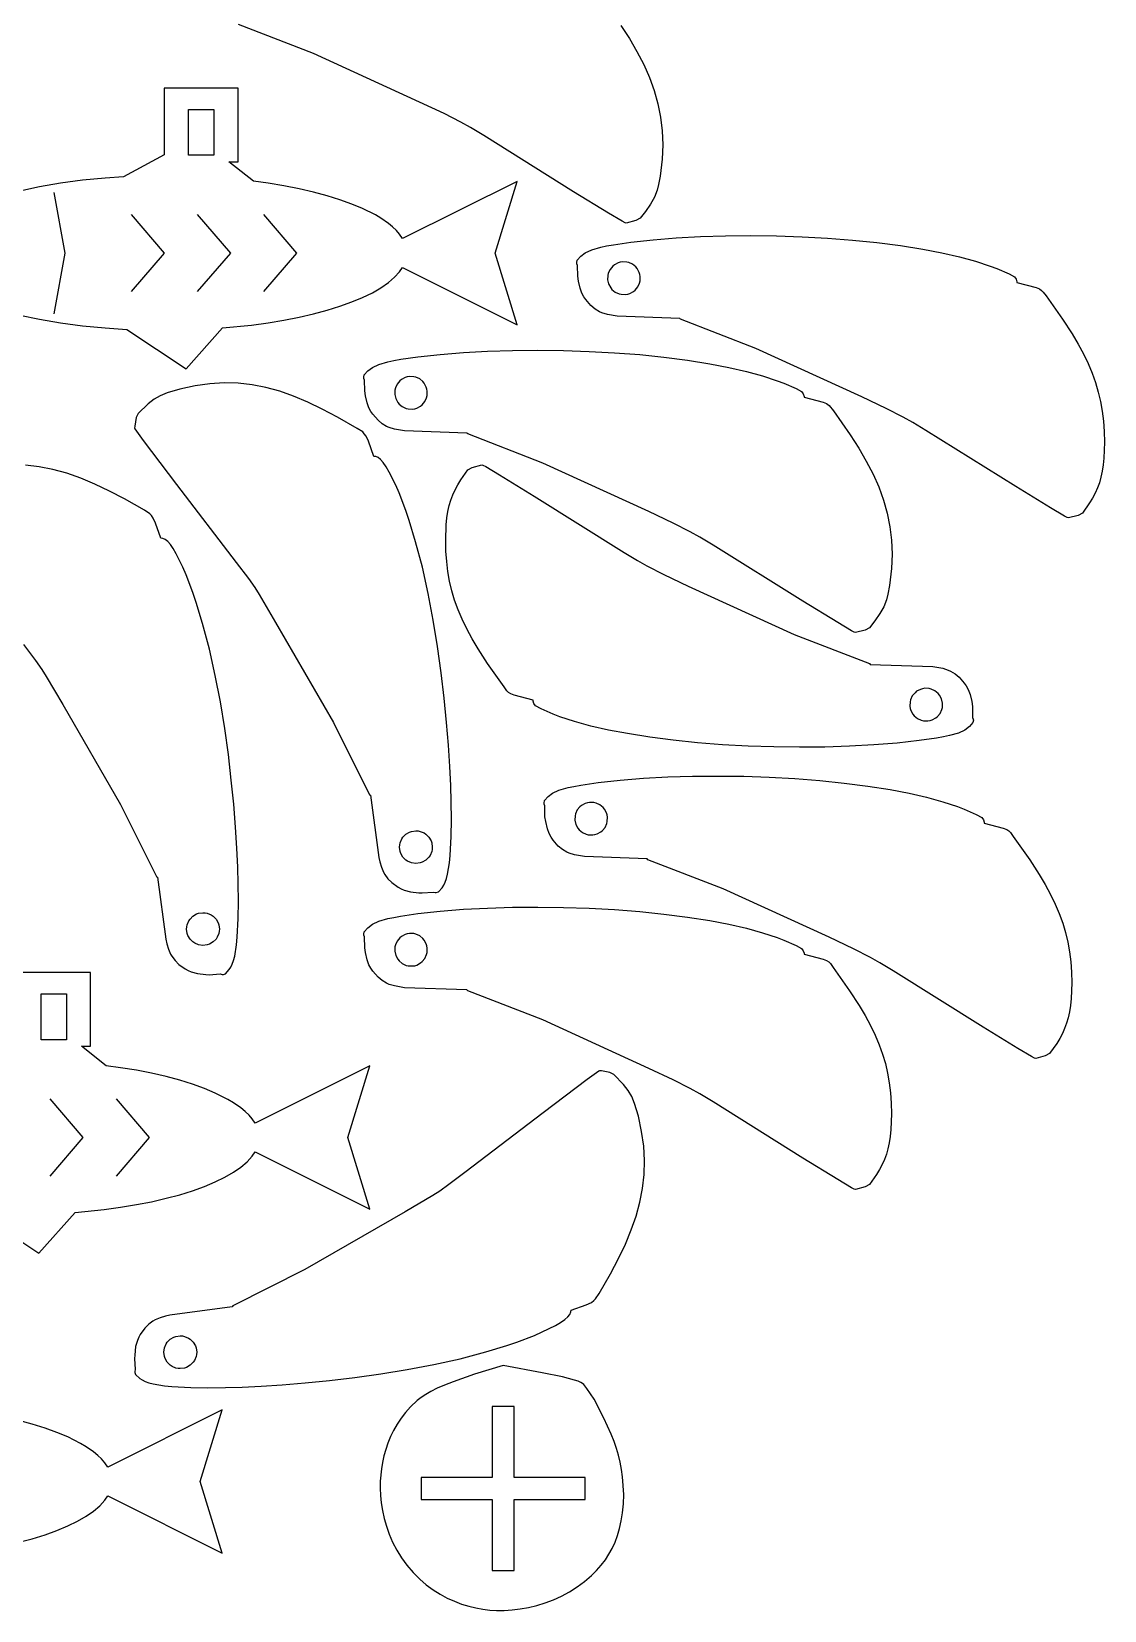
# Model space of a CAD drawing. Header units: millimetres. Extents: x 5 to 593, y 5 to 395.
# Drawn here: x 462.4 to 593.4, y 5.1 to 197.9 of the extents above; entities that cross this region are included whole.
import ezdxf

# ---------------------------------------------------------------- set-up
doc = ezdxf.new("R2010")
doc.units = ezdxf.units.MM
doc.layers.add('CUT', color=1, linetype='Continuous')
doc.layers.add('ENGRAVE', color=5, linetype='Continuous')

msp = doc.modelspace()

# ---------------------------------------------------------------- linework, layer by layer
at = {"layer": 'CUT'}
for points in [[(534.4, 198.66), (535.43, 197.05), (536.35, 195.46), (537.17, 193.87), (537.87, 192.29), (538.45, 190.69), (538.91, 189.08), (539.24, 187.44), (539.44, 185.78), (539.51, 184.07), (539.44, 182.32), (539.18, 180.25), (538.98, 179.22), (538.8, 178.52), (538.48, 177.67), (538.02, 176.84), (537.39, 175.93), (536.73, 175.11), (536.21, 174.82), (535.04, 174.51), (534.89, 174.55), (534.54, 174.73), (532.86, 175.73), (528.62, 178.34), (517.64, 185.2), (516.02, 186.18), (514.86, 186.83), (512.79, 187.89), (509.81, 189.3), (496.87, 195.22), (487.68, 198.77)], [(460.98, 163.29), (463.4, 162.77), (465.96, 162.34), (468.65, 161.98), (471.43, 161.71), (474.08, 161.54), (481.32, 156.72), (485.76, 161.71), (489.29, 162.06), (491.3, 162.34), (493.23, 162.66), (495.09, 163.02), (496.86, 163.43), (498.52, 163.87), (500.09, 164.36), (501.53, 164.88), (502.85, 165.43), (504.04, 166.01), (505.09, 166.62), (506, 167.25), (506.76, 167.9), (507.37, 168.57), (507.73, 169.1), (521.72, 162.11), (519.03, 170.86), (521.72, 179.61), (507.73, 172.62), (507.37, 173.15), (506.98, 173.6), (506.52, 174.04), (506, 174.47), (505.09, 175.1), (504.41, 175.51), (502.85, 176.29), (501.53, 176.84), (500.09, 177.36), (498.52, 177.84), (496.86, 178.29), (495.09, 178.7), (493.23, 179.06), (491.3, 179.38), (489.53, 179.62), (486.51, 181.99), (487.64, 182), (487.64, 190.96), (487.64, 191), (487.6, 191), (478.64, 191), (478.64, 182.84), (473.65, 180.15), (471.43, 180), (468.65, 179.74), (465.96, 179.38), (463.4, 178.95), (460.98, 178.43)], [(461.43, 123.07), (462.9, 121.11), (463.69, 120), (464.22, 119.16), (466.23, 115.75), (473.28, 103.53), (477.7, 94.72), (477.82, 94.64), (478.82, 87.06), (478.94, 86.52), (479.15, 85.86), (479.41, 85.26), (479.57, 84.98), (479.95, 84.46), (480.43, 83.98), (481.19, 83.44), (481.54, 83.24), (481.93, 83.07), (482.68, 82.87), (483.71, 82.75), (484.13, 82.73), (485.46, 82.83), (485.72, 82.76), (485.85, 82.77), (486.1, 82.85), (486.56, 83.36), (486.75, 83.67), (486.93, 84.04), (487.09, 84.47), (487.23, 85), (487.45, 86.4), (487.53, 87.3), (487.65, 89.61), (487.69, 91.7), (487.67, 93.84), (487.61, 95.86), (487.5, 98.18), (487.34, 100.75), (487.11, 103.55), (486.82, 106.51), (486.46, 109.61), (486.01, 112.8), (485.48, 116.04), (484.86, 119.28), (484.15, 122.49), (483.32, 125.61), (482.53, 128.2), (482.12, 129.4), (481.3, 131.57), (480.89, 132.52), (480.1, 134.12), (479.73, 134.76), (479.38, 135.27), (479.05, 135.65), (478.75, 135.89), (478.45, 136.01), (478.22, 136.03), (477.57, 137.87), (477.27, 138.5), (477.06, 138.8), (476.86, 139.01), (476.2, 139.45), (473.77, 140.83), (471.93, 141.8), (470.16, 142.65), (468.43, 143.38), (466.73, 143.98), (465.04, 144.44), (463.36, 144.77), (461.67, 144.95)], [(456.08, 53.54), (463.32, 48.72), (467.76, 53.71), (471.29, 54.06), (473.3, 54.34), (475.23, 54.66), (477.09, 55.02), (478.86, 55.43), (480.52, 55.87), (482.09, 56.36), (483.53, 56.88), (484.85, 57.43), (486.04, 58.01), (487.09, 58.62), (488, 59.25), (488.76, 59.9), (489.37, 60.57), (489.73, 61.1), (503.72, 54.11), (501.03, 62.86), (503.72, 71.61), (489.73, 64.62), (489.37, 65.15), (488.98, 65.6), (488.52, 66.04), (488, 66.47), (487.09, 67.1), (486.41, 67.51), (484.85, 68.29), (483.53, 68.84), (482.09, 69.36), (480.52, 69.84), (478.86, 70.29), (477.09, 70.7), (475.23, 71.06), (473.3, 71.38), (471.53, 71.62), (468.51, 73.99), (469.64, 74), (469.64, 82.96), (469.64, 83), (469.6, 83), (460.64, 83)], [(460.86, 13.43), (462.52, 13.87), (464.09, 14.36), (465.53, 14.88), (466.85, 15.43), (468.04, 16.01), (469.09, 16.62), (470, 17.25), (470.76, 17.9), (471.37, 18.57), (471.73, 19.1), (485.72, 12.11), (483.03, 20.86), (485.72, 29.61), (471.73, 22.62), (471.37, 23.15), (470.98, 23.6), (470.52, 24.04), (470, 24.47), (469.09, 25.1), (468.41, 25.51), (466.85, 26.29), (465.53, 26.84), (464.09, 27.36), (462.52, 27.84), (460.86, 28.29)]]:
    msp.add_lwpolyline(points, dxfattribs=at)
for points in [[(484.69, 182.8), (481.59, 182.8), (481.59, 188.4), (484.69, 188.4)], [(582.75, 167.26), (585.08, 166.64), (585.49, 166.47), (585.76, 166.3), (585.96, 166.1), (586.3, 165.63), (588.31, 162.78), (589.47, 160.99), (590.21, 159.74), (590.86, 158.54), (591.43, 157.35), (591.92, 156.19), (592.33, 155.04), (592.68, 153.88), (592.95, 152.72), (593.16, 151.53), (593.31, 150.31), (593.39, 149.06), (593.43, 147.75), (593.36, 145.83), (593.28, 144.99), (593.16, 144.21), (593, 143.49), (592.81, 142.81), (592.57, 142.17), (592.29, 141.55), (591.97, 140.94), (591.6, 140.34), (590.73, 139.11), (590.21, 138.82), (589.04, 138.51), (588.89, 138.55), (588.54, 138.73), (586.86, 139.73), (582.62, 142.34), (571.64, 149.2), (570.02, 150.18), (568.86, 150.83), (566.79, 151.89), (563.81, 153.3), (550.87, 159.22), (541.68, 162.77), (541.59, 162.88), (533.95, 163.15), (532.74, 163.36), (532.08, 163.56), (531.78, 163.69), (531.24, 164.02), (530.73, 164.44), (530.11, 165.18), (529.87, 165.52), (529.63, 165.96), (529.41, 166.55), (529.21, 167.43), (529.12, 168.02), (529.1, 169.35), (529.02, 169.56), (529, 169.7), (529.06, 169.99), (529.49, 170.48), (530.04, 170.89), (530.82, 171.26), (531.94, 171.58), (532.65, 171.73), (533.49, 171.88), (535.61, 172.19), (538.31, 172.48), (541.15, 172.72), (544.1, 172.88), (547.15, 172.97), (550.25, 173), (553.38, 172.96), (556.51, 172.85), (559.62, 172.68), (562.68, 172.45), (565.65, 172.14), (568.52, 171.77), (571.25, 171.34), (573.57, 170.89), (575.72, 170.4), (577.69, 169.86), (579.48, 169.27), (580.3, 168.96), (581.78, 168.3), (582.44, 167.95), (582.65, 167.66), (582.75, 167.36)], [(532.77, 167.6), (532.89, 167.08), (533.14, 166.62), (533.3, 166.42), (533.69, 166.1), (534.16, 165.88), (534.41, 165.82), (534.95, 165.8), (535.22, 165.84), (535.47, 165.92), (535.93, 166.17), (536.13, 166.33), (536.45, 166.73), (536.67, 167.19), (536.73, 167.45), (536.75, 167.98), (536.7, 168.25), (536.63, 168.5), (536.38, 168.96), (536.22, 169.16), (535.82, 169.48), (535.36, 169.7), (535.1, 169.76), (534.57, 169.78), (534.3, 169.74), (534.04, 169.66), (533.59, 169.41), (533.39, 169.25), (533.06, 168.85), (532.85, 168.39), (532.79, 168.13)], [(556.75, 153.26), (559.08, 152.64), (559.49, 152.47), (559.83, 152.24), (560.35, 151.57), (562.4, 148.66), (563.43, 147.05), (564.35, 145.46), (565.17, 143.87), (565.87, 142.29), (566.45, 140.69), (566.91, 139.08), (567.24, 137.44), (567.44, 135.78), (567.51, 134.07), (567.44, 132.32), (567.18, 130.25), (566.98, 129.22), (566.8, 128.52), (566.48, 127.67), (566.02, 126.84), (565.39, 125.93), (564.73, 125.11), (564.21, 124.82), (563.04, 124.51), (562.89, 124.55), (562.54, 124.73), (560.86, 125.73), (556.62, 128.34), (545.64, 135.2), (544.02, 136.18), (542.86, 136.83), (540.79, 137.89), (537.81, 139.3), (524.87, 145.22), (515.68, 148.77), (515.59, 148.88), (507.95, 149.15), (506.74, 149.36), (506.08, 149.56), (505.78, 149.69), (505.24, 150.02), (504.74, 150.44), (504.11, 151.18), (503.87, 151.52), (503.63, 151.96), (503.41, 152.55), (503.21, 153.43), (503.12, 154.02), (503.1, 155.35), (503.02, 155.54), (503, 155.7), (503.06, 155.99), (503.49, 156.48), (504.04, 156.89), (504.82, 157.26), (505.94, 157.58), (506.65, 157.73), (507.5, 157.88), (509.61, 158.19), (512.31, 158.48), (515.15, 158.72), (518.11, 158.88), (521.15, 158.97), (524.25, 159), (527.38, 158.96), (530.51, 158.85), (533.62, 158.68), (536.68, 158.45), (539.65, 158.14), (542.52, 157.77), (545.25, 157.34), (547.57, 156.89), (549.72, 156.4), (551.69, 155.86), (553.48, 155.27), (554.3, 154.96), (555.78, 154.3), (556.44, 153.95), (556.65, 153.66), (556.75, 153.36)], [(504.22, 146.03), (503.57, 147.87), (503.27, 148.5), (503.06, 148.8), (502.86, 149.01), (502.2, 149.45), (499.77, 150.83), (497.93, 151.8), (496.16, 152.65), (494.43, 153.38), (492.73, 153.98), (491.04, 154.44), (489.36, 154.77), (487.67, 154.95), (485.95, 155), (484.2, 154.9), (482.39, 154.65), (480.52, 154.24), (478.98, 153.79), (478.15, 153.43), (477.4, 153), (476.66, 152.43), (475.44, 151.27), (475.2, 150.76), (475.02, 149.72), (475, 149.49), (475.03, 149.41), (476.05, 147.98), (480.12, 142.6), (487.43, 133.07), (488.9, 131.11), (489.69, 130), (490.22, 129.16), (492.23, 125.75), (499.28, 113.53), (503.7, 104.72), (503.82, 104.64), (504.82, 97.06), (504.94, 96.52), (505.15, 95.86), (505.41, 95.26), (505.57, 94.98), (505.95, 94.46), (506.43, 93.98), (507.19, 93.44), (507.54, 93.24), (507.93, 93.07), (508.68, 92.87), (509.71, 92.75), (510.13, 92.73), (511.46, 92.83), (511.72, 92.76), (511.85, 92.77), (512.1, 92.85), (512.56, 93.36), (512.75, 93.67), (512.93, 94.04), (513.09, 94.47), (513.23, 95), (513.45, 96.4), (513.53, 97.3), (513.65, 99.61), (513.69, 101.7), (513.67, 103.84), (513.61, 105.86), (513.5, 108.18), (513.34, 110.75), (513.11, 113.55), (512.82, 116.51), (512.46, 119.61), (512.01, 122.8), (511.48, 126.04), (510.86, 129.28), (510.15, 132.49), (509.32, 135.61), (508.53, 138.2), (508.12, 139.4), (507.3, 141.57), (506.89, 142.52), (506.1, 144.12), (505.73, 144.76), (505.38, 145.27), (505.05, 145.65), (504.75, 145.89), (504.45, 146.01)], [(506.77, 153.6), (506.89, 153.08), (507.14, 152.62), (507.3, 152.42), (507.69, 152.1), (508.16, 151.88), (508.41, 151.82), (508.95, 151.8), (509.22, 151.84), (509.47, 151.92), (509.93, 152.17), (510.13, 152.33), (510.45, 152.73), (510.67, 153.19), (510.73, 153.45), (510.75, 153.98), (510.71, 154.25), (510.63, 154.5), (510.38, 154.96), (510.22, 155.16), (509.82, 155.48), (509.36, 155.7), (509.1, 155.76), (508.57, 155.78), (508.3, 155.74), (508.04, 155.66), (507.59, 155.41), (507.39, 155.25), (507.07, 154.85), (506.85, 154.39), (506.79, 154.13)], [(523.67, 116.25), (521.35, 116.86), (520.94, 117.03), (520.67, 117.21), (520.47, 117.41), (520.12, 117.87), (518.12, 120.72), (516.96, 122.52), (516.22, 123.76), (515.57, 124.97), (515, 126.15), (514.51, 127.31), (514.09, 128.47), (513.75, 129.62), (513.47, 130.79), (513.26, 131.98), (513.12, 133.19), (513.03, 134.45), (513, 135.75), (513.06, 137.68), (513.14, 138.52), (513.26, 139.3), (513.42, 140.02), (513.62, 140.7), (513.86, 141.34), (514.14, 141.96), (514.46, 142.56), (514.83, 143.16), (515.7, 144.39), (516.22, 144.69), (517.39, 145), (517.54, 144.96), (517.88, 144.78), (519.57, 143.78), (523.81, 141.17), (534.79, 134.3), (536.41, 133.33), (537.57, 132.68), (539.64, 131.61), (542.61, 130.2), (555.56, 124.29), (564.74, 120.74), (564.83, 120.63), (572.48, 120.36), (573.69, 120.15), (574.35, 119.94), (574.64, 119.81), (575.19, 119.49), (575.69, 119.06), (576.32, 118.33), (576.55, 117.99), (576.8, 117.55), (577.02, 116.95), (577.22, 116.08), (577.3, 115.49), (577.33, 114.15), (577.41, 113.95), (577.43, 113.8), (577.37, 113.52), (576.94, 113.03), (576.38, 112.61), (575.6, 112.25), (574.49, 111.93), (573.77, 111.77), (572.93, 111.62), (570.82, 111.32), (568.12, 111.02), (565.28, 110.79), (562.32, 110.63), (559.28, 110.53), (556.18, 110.51), (553.05, 110.55), (549.91, 110.65), (546.81, 110.82), (543.75, 111.06), (540.78, 111.36), (537.91, 111.73), (535.18, 112.17), (532.86, 112.61), (530.71, 113.1), (528.73, 113.64), (526.95, 114.23), (526.13, 114.54), (524.65, 115.2), (523.98, 115.55), (523.77, 115.85), (523.67, 116.15)], [(573.66, 115.91), (573.54, 116.43), (573.29, 116.89), (573.13, 117.08), (572.73, 117.41), (572.27, 117.62), (572.01, 117.69), (571.48, 117.71), (571.21, 117.66), (570.95, 117.58), (570.5, 117.34), (570.3, 117.17), (569.97, 116.78), (569.76, 116.31), (569.7, 116.06), (569.68, 115.52), (569.72, 115.25), (569.8, 115), (570.05, 114.54), (570.21, 114.35), (570.6, 114.02), (571.07, 113.81), (571.32, 113.74), (571.86, 113.72), (572.13, 113.77), (572.38, 113.85), (572.84, 114.09), (573.04, 114.26), (573.36, 114.65), (573.58, 115.12), (573.64, 115.37)], [(578.75, 101.26), (581.08, 100.64), (581.49, 100.47), (581.76, 100.3), (581.96, 100.1), (582.3, 99.63), (584.31, 96.78), (585.47, 94.99), (586.21, 93.74), (586.86, 92.54), (587.43, 91.35), (587.92, 90.19), (588.33, 89.04), (588.68, 87.88), (588.95, 86.72), (589.16, 85.53), (589.31, 84.31), (589.39, 83.06), (589.43, 81.75), (589.36, 79.83), (589.28, 78.99), (589.16, 78.21), (589, 77.49), (588.81, 76.81), (588.57, 76.17), (588.29, 75.55), (587.97, 74.94), (587.6, 74.34), (586.73, 73.11), (586.21, 72.82), (585.04, 72.51), (584.89, 72.55), (584.54, 72.73), (582.86, 73.73), (578.62, 76.34), (567.64, 83.2), (566.02, 84.18), (564.86, 84.83), (562.79, 85.89), (559.81, 87.3), (546.87, 93.22), (537.68, 96.77), (537.59, 96.88), (529.95, 97.15), (528.74, 97.36), (528.08, 97.56), (527.78, 97.69), (527.24, 98.02), (526.73, 98.44), (526.11, 99.18), (525.87, 99.52), (525.63, 99.96), (525.41, 100.55), (525.21, 101.43), (525.12, 102.02), (525.1, 103.35), (525.02, 103.56), (525, 103.7), (525.06, 103.99), (525.49, 104.48), (526.04, 104.89), (526.82, 105.26), (527.94, 105.58), (528.65, 105.73), (529.49, 105.88), (531.61, 106.19), (534.31, 106.48), (537.15, 106.72), (540.1, 106.88), (543.15, 106.97), (546.25, 107), (549.38, 106.96), (552.51, 106.85), (555.62, 106.68), (558.68, 106.45), (561.65, 106.14), (564.52, 105.77), (567.25, 105.34), (569.57, 104.89), (571.72, 104.4), (573.69, 103.86), (575.48, 103.27), (576.3, 102.96), (577.78, 102.3), (578.44, 101.95), (578.65, 101.66), (578.75, 101.36)], [(528.77, 101.6), (528.89, 101.08), (529.14, 100.62), (529.3, 100.42), (529.69, 100.1), (530.16, 99.88), (530.41, 99.82), (530.95, 99.8), (531.22, 99.84), (531.47, 99.92), (531.93, 100.17), (532.13, 100.33), (532.45, 100.73), (532.67, 101.19), (532.73, 101.45), (532.75, 101.98), (532.7, 102.25), (532.63, 102.5), (532.38, 102.96), (532.22, 103.16), (531.82, 103.48), (531.36, 103.7), (531.1, 103.76), (530.57, 103.78), (530.3, 103.74), (530.04, 103.66), (529.59, 103.41), (529.39, 103.25), (529.06, 102.85), (528.85, 102.39), (528.79, 102.13)], [(509.36, 96.31), (508.83, 96.38), (508.35, 96.59), (508.14, 96.73), (507.78, 97.09), (507.52, 97.53), (507.43, 97.78), (507.36, 98.31), (507.38, 98.58), (507.43, 98.84), (507.64, 99.32), (507.78, 99.53), (508.14, 99.9), (508.58, 100.16), (508.83, 100.24), (509.36, 100.31), (509.63, 100.29), (509.89, 100.24), (510.37, 100.04), (510.59, 99.9), (510.95, 99.53), (511.21, 99.09), (511.29, 98.84), (511.36, 98.31), (511.34, 98.04), (511.29, 97.78), (511.09, 97.3), (510.95, 97.09), (510.59, 96.73), (510.14, 96.47), (509.89, 96.38)], [(556.75, 85.26), (559.08, 84.64), (559.49, 84.47), (559.76, 84.3), (559.96, 84.1), (560.3, 83.63), (562.31, 80.78), (563.47, 78.99), (564.21, 77.74), (564.86, 76.54), (565.43, 75.35), (565.92, 74.19), (566.33, 73.04), (566.68, 71.88), (566.95, 70.72), (567.16, 69.53), (567.31, 68.31), (567.39, 67.06), (567.43, 65.75), (567.36, 63.83), (567.28, 62.99), (567.16, 62.21), (567, 61.49), (566.81, 60.81), (566.57, 60.17), (566.29, 59.55), (565.97, 58.94), (565.6, 58.34), (564.73, 57.11), (564.21, 56.82), (563.04, 56.51), (562.89, 56.55), (562.54, 56.73), (560.86, 57.73), (556.62, 60.34), (545.64, 67.2), (544.02, 68.18), (542.86, 68.83), (540.79, 69.89), (537.81, 71.3), (524.87, 77.22), (515.68, 80.77), (515.59, 80.88), (507.95, 81.15), (506.74, 81.36), (506.08, 81.56), (505.78, 81.69), (505.24, 82.02), (504.73, 82.44), (504.11, 83.18), (503.87, 83.52), (503.63, 83.96), (503.41, 84.55), (503.21, 85.43), (503.12, 86.02), (503.1, 87.35), (503.02, 87.56), (503, 87.7), (503.06, 87.99), (503.49, 88.48), (504.04, 88.89), (504.82, 89.26), (505.94, 89.58), (506.65, 89.73), (507.49, 89.88), (509.61, 90.19), (512.31, 90.48), (515.15, 90.72), (518.1, 90.88), (521.15, 90.97), (524.25, 91), (527.38, 90.96), (530.51, 90.85), (533.62, 90.68), (536.68, 90.45), (539.65, 90.14), (542.52, 89.77), (545.25, 89.34), (547.57, 88.89), (549.72, 88.4), (551.69, 87.86), (553.48, 87.27), (554.3, 86.96), (555.78, 86.3), (556.44, 85.95), (556.65, 85.66), (556.75, 85.36)], [(483.36, 86.31), (482.83, 86.38), (482.35, 86.59), (482.14, 86.73), (481.78, 87.09), (481.52, 87.53), (481.43, 87.78), (481.36, 88.31), (481.38, 88.58), (481.43, 88.84), (481.64, 89.32), (481.78, 89.53), (482.14, 89.9), (482.58, 90.16), (482.83, 90.24), (483.36, 90.31), (483.63, 90.29), (483.89, 90.24), (484.37, 90.04), (484.59, 89.9), (484.95, 89.53), (485.21, 89.09), (485.29, 88.84), (485.36, 88.31), (485.34, 88.04), (485.29, 87.78), (485.09, 87.3), (484.95, 87.09), (484.59, 86.73), (484.14, 86.47), (483.89, 86.38)], [(506.77, 85.6), (506.89, 85.08), (507.14, 84.62), (507.3, 84.42), (507.69, 84.1), (508.16, 83.88), (508.41, 83.82), (508.95, 83.8), (509.22, 83.84), (509.47, 83.92), (509.93, 84.17), (510.13, 84.33), (510.45, 84.73), (510.67, 85.19), (510.73, 85.45), (510.75, 85.98), (510.7, 86.25), (510.63, 86.5), (510.38, 86.96), (510.22, 87.16), (509.82, 87.48), (509.36, 87.7), (509.1, 87.76), (508.57, 87.78), (508.3, 87.74), (508.04, 87.66), (507.59, 87.41), (507.39, 87.25), (507.06, 86.85), (506.85, 86.39), (506.79, 86.13)], [(466.69, 74.8), (463.59, 74.8), (463.59, 80.4), (466.69, 80.4)], [(528.31, 41.78), (530.14, 42.43), (530.78, 42.73), (531.07, 42.94), (531.28, 43.14), (531.72, 43.8), (533.11, 46.23), (534.08, 48.07), (534.93, 49.84), (535.65, 51.57), (536.25, 53.27), (536.71, 54.96), (537.04, 56.64), (537.23, 58.33), (537.27, 60.05), (537.17, 61.8), (536.92, 63.61), (536.52, 65.48), (536.06, 67.02), (535.71, 67.85), (535.27, 68.6), (534.71, 69.34), (533.54, 70.56), (533.03, 70.8), (532, 70.98), (531.76, 71), (531.68, 70.97), (530.25, 69.95), (524.88, 65.88), (515.34, 58.57), (513.38, 57.1), (512.27, 56.31), (511.43, 55.78), (508.03, 53.77), (495.8, 46.72), (487, 42.3), (486.92, 42.18), (479.33, 41.18), (478.8, 41.06), (478.13, 40.85), (477.53, 40.59), (477.25, 40.43), (476.73, 40.05), (476.25, 39.57), (475.71, 38.81), (475.52, 38.46), (475.35, 38.07), (475.14, 37.32), (475.02, 36.29), (475, 35.87), (475.1, 34.54), (475.04, 34.28), (475.04, 34.15), (475.12, 33.9), (475.64, 33.44), (475.95, 33.25), (476.31, 33.07), (476.75, 32.91), (477.27, 32.77), (478.67, 32.55), (479.57, 32.47), (481.88, 32.35), (483.97, 32.31), (486.12, 32.33), (488.13, 32.39), (490.45, 32.5), (493.03, 32.66), (495.82, 32.89), (498.79, 33.18), (501.89, 33.54), (505.08, 33.99), (508.31, 34.52), (511.55, 35.14), (514.76, 35.85), (517.89, 36.68), (520.47, 37.47), (521.67, 37.88), (523.84, 38.7), (524.79, 39.11), (526.4, 39.9), (527.03, 40.27), (527.54, 40.62), (527.92, 40.95), (528.16, 41.25), (528.28, 41.55)], [(478.59, 36.64), (478.66, 37.17), (478.86, 37.65), (479, 37.86), (479.36, 38.22), (479.81, 38.48), (480.05, 38.57), (480.59, 38.64), (480.86, 38.62), (481.12, 38.57), (481.6, 38.36), (481.81, 38.22), (482.17, 37.86), (482.43, 37.42), (482.51, 37.17), (482.59, 36.64), (482.57, 36.37), (482.51, 36.11), (482.31, 35.63), (482.17, 35.41), (481.81, 35.05), (481.36, 34.79), (481.12, 34.71), (480.59, 34.64), (480.31, 34.66), (480.05, 34.71), (479.58, 34.91), (479.36, 35.05), (479, 35.41), (478.74, 35.86), (478.66, 36.11)], [(520.01, 35), (516.53, 33.95), (513.9, 33.04), (512.86, 32.62), (511.96, 32.23), (511.2, 31.85), (510.55, 31.47), (510, 31.1), (509.51, 30.73), (508.69, 29.96), (508.09, 29.29), (507.54, 28.58), (507.06, 27.85), (506.63, 27.1), (506.26, 26.33), (505.94, 25.55), (505.68, 24.76), (505.46, 23.97), (505.28, 23.19), (505.15, 22.41), (505.01, 20.88), (505, 20.03), (505.04, 19.15), (505.13, 18.24), (505.27, 17.3), (505.48, 16.34), (505.76, 15.38), (506.1, 14.41), (506.52, 13.44), (507.02, 12.48), (507.6, 11.54), (508.27, 10.62), (509.04, 9.73), (509.82, 8.94), (510.63, 8.24), (511.47, 7.62), (512.32, 7.08), (513.18, 6.62), (514.06, 6.22), (514.93, 5.89), (515.81, 5.62), (516.68, 5.41), (517.53, 5.26), (518.38, 5.16), (519.2, 5.11), (520.13, 5.11), (521.1, 5.17), (522.09, 5.29), (523.1, 5.47), (524.12, 5.72), (525.13, 6.04), (526.14, 6.42), (527.14, 6.87), (528.11, 7.39), (529.05, 7.99), (529.96, 8.65), (530.81, 9.39), (531.42, 10), (531.98, 10.63), (532.49, 11.28), (532.93, 11.96), (533.33, 12.68), (533.68, 13.44), (533.97, 14.24), (534.22, 15.11), (534.42, 16.04), (534.57, 17.03), (534.69, 18.11), (534.75, 19.26), (534.58, 21.41), (534.46, 22.33), (534.3, 23.2), (534.1, 24.05), (533.86, 24.89), (533.56, 25.74), (533.21, 26.63), (532.32, 28.57), (531.14, 30.89), (530.22, 32.21), (529.85, 32.69), (529.71, 32.82), (529.5, 32.95), (529.19, 33.09), (528.73, 33.24), (527.25, 33.62), (524.78, 34.13)], [(518.66, 10), (521.36, 10), (521.36, 18.65), (530.01, 18.65), (530.01, 21.35), (521.36, 21.35), (521.36, 30), (518.66, 30), (518.66, 21.35), (510.01, 21.35), (510.01, 18.65), (518.66, 18.65)]]:
    msp.add_lwpolyline(points, close=True, dxfattribs=at)
at = {"layer": 'ENGRAVE'}
for points in [[(465.16, 178.27), (466.51, 170.86), (465.16, 163.45)], [(474.59, 175.57), (478.63, 170.86), (474.59, 166.15)], [(482.67, 175.57), (486.71, 170.86), (482.67, 166.15)], [(490.75, 175.57), (494.79, 170.86), (490.75, 166.15)], [(464.67, 67.57), (468.71, 62.86), (464.67, 58.15)], [(472.75, 67.57), (476.79, 62.86), (472.75, 58.15)]]:
    msp.add_lwpolyline(points, dxfattribs=at)

doc.saveas('drawing.dxf')
